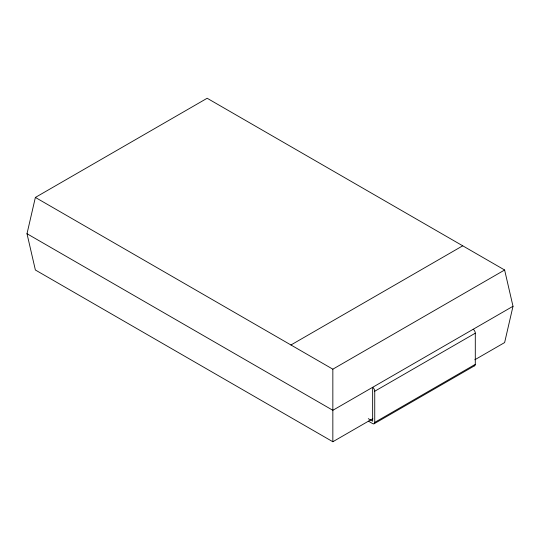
<?xml version="1.0" encoding="UTF-8"?>
<svg xmlns="http://www.w3.org/2000/svg" width="540" height="540" viewBox="0 0 540 540"><rect width="100%" height="100%" fill="white"/><g stroke="black" fill="none" stroke-linecap="round" stroke-linejoin="round"><path stroke-width="0.81" d="M372.83 418.655L332.843 441.74L35.377 270L27 233.719L35.377 197.431L207.157 98.26L504.623 270L513 306.281L504.623 342.569L474.822 359.768M290.945 344.986L462.726 245.808M35.377 197.431L332.843 369.171L504.623 270M513 306.281L332.843 410.292L27 233.719M368.456 421.18L372.647 423.596A2.963 1.708 60 0 0 374.74 422.388L374.74 391.237L475.295 333.18A3.341 1.931 60 0 0 473.195 329.265M374.74 422.388L475.295 364.338L475.295 333.18M374.126 423.745L474.68 365.695M368.287 418.662L372.647 421.18L372.647 387.315A3.341 1.931 60 0 1 374.74 391.237M332.843 369.171L332.843 441.74M475.295 364.338A2.963 1.708 60 0 1 474.248 365.83"/></g></svg>
